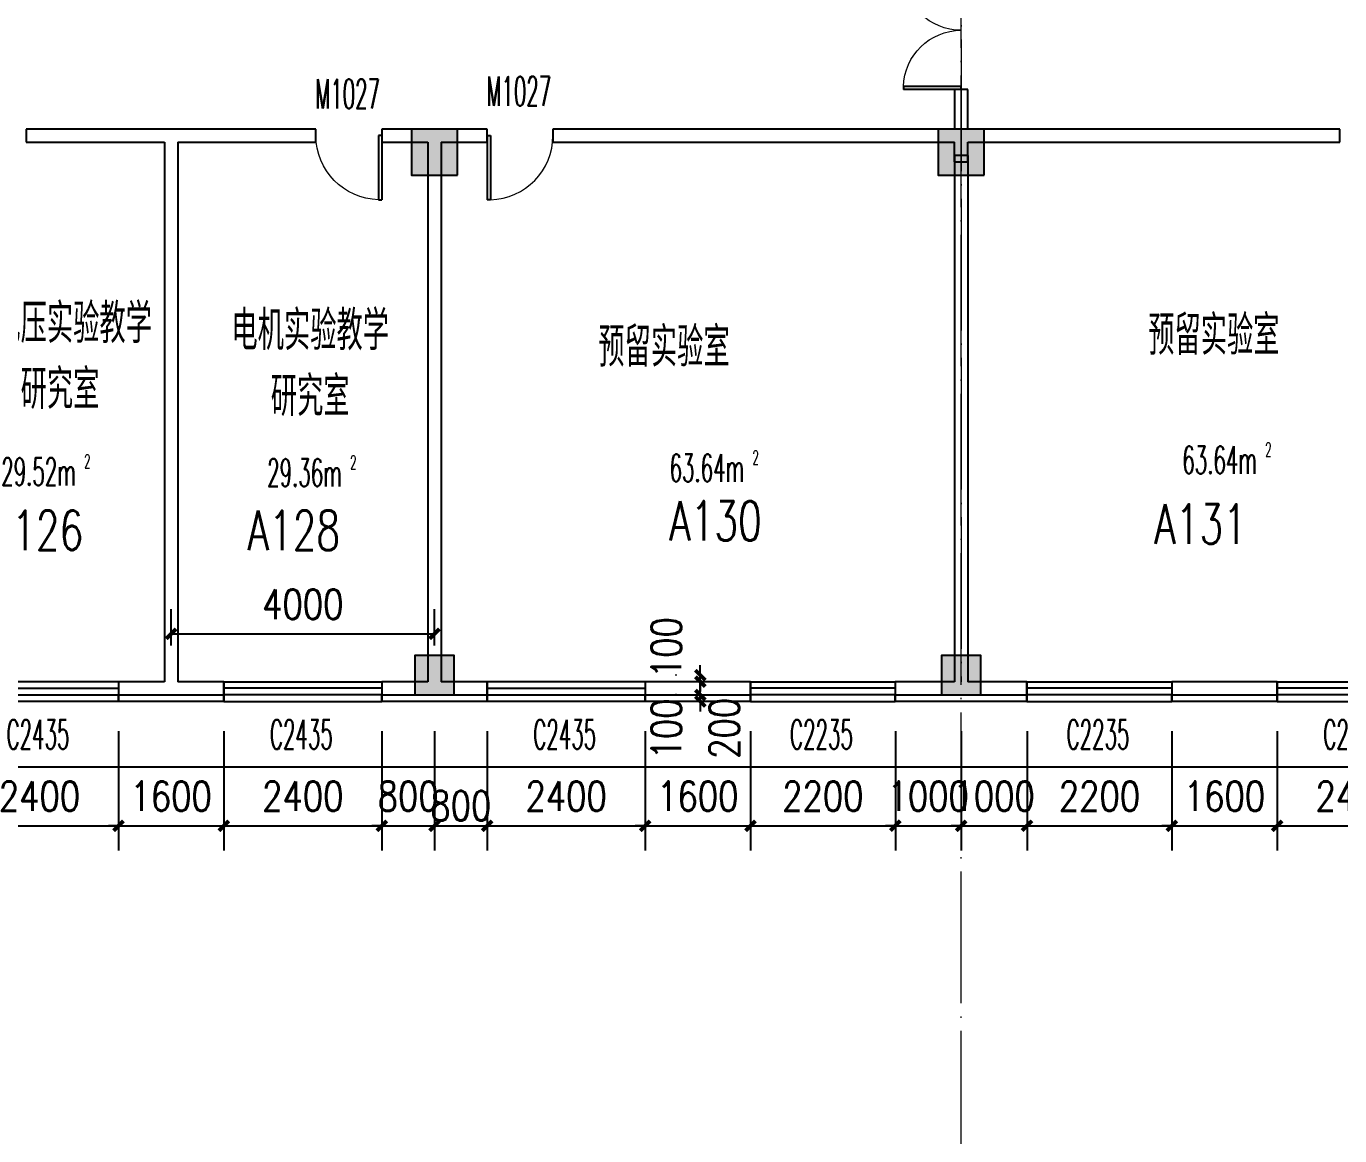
# Model space of a CAD drawing. Extents: x 1417642 to 3570900, y 124798 to 1191112.
# Drawn here: x 1479279 to 1499229, y 720533 to 737395 of the extents above; entities that cross this region are included whole.
import ezdxf

# ---------------------------------------------------------------- set-up
doc = ezdxf.new("R2010")
doc.units = 0
doc.header["$LTSCALE"] = 1000
doc.header["$MEASUREMENT"] = 0
doc.linetypes.add('DOTE', pattern=[2.42, 2, -0.2, 0.02, -0.2])
doc.layers.get('0').update_dxf_attribs({"linetype": 'CONTINUOUS'})
doc.layers.get('Defpoints').update_dxf_attribs({"linetype": 'CONTINUOUS'})
for name, color, linetype in [('colu', 2, 'CONTINUOUS'), ('DOTE', 1, 'DOTE'), ('PUB_DIM', 3, 'CONTINUOUS'), ('PUB_TEXT', 40, 'CONTINUOUS'), ('SPACE', 7, 'CONTINUOUS'), ('SURFACE', 6, 'CONTINUOUS'), ('tiaozheng', 20, 'CONTINUOUS'), ('WALL', 4, 'CONTINUOUS'), ('WINDOW', 2, 'CONTINUOUS'), ('WINDOW_TEXT', 7, 'CONTINUOUS'), ('填充', 252, 'CONTINUOUS'), ('屋面轮廓', 101, 'CONTINUOUS'), ('柱填充', 8, 'CONTINUOUS')]:
    doc.layers.add(name, color=color, linetype=linetype)
doc.styles.add('_TCH_SPACE', font='ROMANS', dxfattribs={"width": 0.7, "height": 5, "bigfont": 'Z'})
doc.styles.add('_TCH_WINDOW', font='ROMANS.shx', dxfattribs={"width": 0.7, "height": 400, "bigfont": 'Z.shx'})
doc.styles.add('DIM_FONT', font='SIMPLEX.shx', dxfattribs={"width": 0.8})
doc.styles.add('Z', font='ROMANS', dxfattribs={"width": 0.7, "bigfont": 'Z'})
doc.dimstyles.new('DIMN150', dxfattribs={"dimscale": 1.5, "dimtxt": 300, "dimasz": 100, "dimexe": 250, "dimexo": 300, "dimgap": 150, "dimtad": 1, "dimdec": 0, "dimzin": 0, "dimdsep": 46, "dimtxsty": 'DIM_FONT', "dimblk": 'ARCHTICK', "dimcen": 0.09, "dimdle": 1.5, "dimclrt": 7, "dimazin": 2, "dimtfac": 1, "dimtdec": 0, "dimtix": 1, "dimtmove": 2, "dimatfit": 3, "dimldrblk": 'ARCHTICK', "dimfxl": 1, "dimtolj": 1, "dimtzin": 0, "dimarcsym": 0})

# ---------------------------------------------------------------- blocks, each defined once
blk = doc.blocks.new('e')
at = {"layer": '柱填充'}
h = blk.add_hatch(color=256, dxfattribs=at)
h.paths.add_polyline_path([(1540396, 673470), (1540396, 674070), (1539796, 674070), (1539796, 673470)])
h.paths.add_polyline_path([(1540396, 663470), (1540396, 664070), (1539796, 664070), (1539796, 663470)])
h.paths.add_polyline_path([(1540396, 659870), (1540396, 660470), (1539796, 660470), (1539796, 659870)])
h.paths.add_polyline_path([(1540396, 651870), (1540396, 652470), (1539796, 652470), (1539796, 651870)])
h.paths.add_polyline_path([(1540396, 643870), (1540396, 644470), (1539796, 644470), (1539796, 643870)])
h.paths.add_polyline_path([(1540396, 635870), (1540396, 636470), (1539796, 636470), (1539796, 635870)])
h.paths.add_polyline_path([(1540396, 627870), (1540396, 628470), (1539796, 628470), (1539796, 627870)])
h.paths.add_polyline_path([(1540396, 619870), (1540396, 620470), (1539796, 620470), (1539796, 619870)])
h.paths.add_polyline_path([(1540396, 611870), (1540396, 612470), (1539796, 612470), (1539796, 611870)])
h.paths.add_polyline_path([(1540396, 603870), (1540396, 604470), (1539796, 604470), (1539796, 603870)])
h.paths.add_polyline_path([(1540396, 595870), (1540396, 596470), (1539796, 596470), (1539796, 595870)])
h.paths.add_polyline_path([(1611246, 673470), (1611246, 674070), (1610646, 674070), (1610646, 673470)])
h.paths.add_polyline_path([(1602046, 673370), (1602046, 674070), (1601346, 674070), (1601346, 673370)])
h.paths.add_polyline_path([(1594046, 673370), (1594046, 674070), (1593346, 674070), (1593346, 673370)])
h.paths.add_polyline_path([(1586046, 673370), (1586046, 674070), (1585346, 674070), (1585346, 673370)])
h.paths.add_polyline_path([(1578046, 673370), (1578046, 674070), (1577346, 674070), (1577346, 673370)])
h.paths.add_polyline_path([(1568046, 673370), (1568046, 674070), (1567346, 674070), (1567346, 673370)])
h.paths.add_polyline_path([(1558096, 673370), (1558096, 674070), (1557396, 674070), (1557396, 673370)])
h.paths.add_polyline_path([(1554396, 673370), (1554396, 674070), (1553696, 674070), (1553696, 673370)])
h.paths.add_polyline_path([(1544496, 673370), (1544496, 674070), (1543796, 674070), (1543796, 673370)])
h.paths.add_polyline_path([(1611246, 664070), (1610546, 664070), (1610546, 663470), (1611246, 663470)])
h.paths.add_polyline_path([(1602096, 663470), (1602096, 664270), (1601296, 664270), (1601296, 663470)])
h.paths.add_polyline_path([(1594096, 663470), (1594096, 664270), (1593296, 664270), (1593296, 663470)])
h.paths.add_polyline_path([(1586096, 663470), (1586096, 664270), (1585296, 664270), (1585296, 663470)])
h.paths.add_polyline_path([(1578096, 663470), (1578096, 664270), (1577296, 664270), (1577296, 663470)])
h.paths.add_polyline_path([(1568096, 663470), (1568096, 664270), (1567296, 664270), (1567296, 663470)])
h.paths.add_polyline_path([(1558096, 663470), (1558096, 664170), (1557396, 664170), (1557396, 663470)])
h.paths.add_polyline_path([(1554396, 663470), (1554396, 664170), (1553696, 664170), (1553696, 663470)])
h.paths.add_polyline_path([(1544496, 663470), (1544496, 664170), (1543796, 664170), (1543796, 663470)])
h.paths.add_polyline_path([(1611246, 660470), (1610546, 660470), (1610546, 659870), (1611246, 659870)])
h.paths.add_polyline_path([(1602046, 659770), (1602046, 660470), (1601346, 660470), (1601346, 659770)])
h.paths.add_polyline_path([(1594046, 659770), (1594046, 660470), (1593346, 660470), (1593346, 659770)])
h.paths.add_polyline_path([(1586046, 659770), (1586046, 660470), (1585346, 660470), (1585346, 659770)])
h.paths.add_polyline_path([(1578046, 659770), (1578046, 660470), (1577346, 660470), (1577346, 659770)])
h.paths.add_polyline_path([(1568046, 659770), (1568046, 660470), (1567346, 660470), (1567346, 659770)])
h.paths.add_polyline_path([(1557996, 659870), (1557996, 660470), (1557396, 660470), (1557396, 659870)])
h.paths.add_polyline_path([(1554396, 659870), (1554396, 660470), (1553796, 660470), (1553796, 659870)])
h.paths.add_polyline_path([(1544496, 659770), (1544496, 660470), (1543796, 660470), (1543796, 659770)])
h.paths.add_polyline_path([(1611246, 651870), (1611246, 652470), (1610646, 652470), (1610646, 651870)])
h.paths.add_polyline_path([(1601996, 651870), (1601996, 652470), (1601396, 652470), (1601396, 651870)])
h.paths.add_polyline_path([(1593996, 651870), (1593996, 652470), (1593396, 652470), (1593396, 651870)])
h.paths.add_polyline_path([(1585996, 651870), (1585996, 652470), (1585396, 652470), (1585396, 651870)])
h.paths.add_polyline_path([(1577996, 651870), (1577996, 652470), (1577396, 652470), (1577396, 651870)])
h.paths.add_polyline_path([(1567996, 651820), (1567996, 652520), (1567296, 652520), (1567296, 651820)])
h.paths.add_polyline_path([(1558096, 651820), (1558096, 652520), (1557396, 652520), (1557396, 651820)])
h.paths.add_polyline_path([(1554396, 651820), (1554396, 652520), (1553696, 652520), (1553696, 651820)])
h.paths.add_polyline_path([(1544496, 652470), (1543796, 652470), (1543796, 651870), (1544496, 651870)])
h.paths.add_polyline_path([(1567996, 644470), (1567296, 644470), (1567296, 643870), (1567996, 643870)])
h.paths.add_polyline_path([(1558096, 643820), (1558096, 644520), (1557396, 644520), (1557396, 643820)])
h.paths.add_polyline_path([(1554396, 643820), (1554396, 644520), (1553696, 644520), (1553696, 643820)])
h.paths.add_polyline_path([(1544496, 644470), (1543796, 644470), (1543796, 643870), (1544496, 643870)])
h.paths.add_polyline_path([(1567996, 636470), (1567296, 636470), (1567296, 635870), (1567996, 635870)])
h.paths.add_polyline_path([(1558096, 635820), (1558096, 636520), (1557396, 636520), (1557396, 635820)])
h.paths.add_polyline_path([(1554396, 635820), (1554396, 636520), (1553696, 636520), (1553696, 635820)])
h.paths.add_polyline_path([(1544496, 636470), (1543796, 636470), (1543796, 635870), (1544496, 635870)])
h.paths.add_polyline_path([(1567996, 628470), (1567296, 628470), (1567296, 627870), (1567996, 627870)])
h.paths.add_polyline_path([(1558096, 627820), (1558096, 628520), (1557396, 628520), (1557396, 627820)])
h.paths.add_polyline_path([(1554396, 627820), (1554396, 628520), (1553696, 628520), (1553696, 627820)])
h.paths.add_polyline_path([(1544496, 628470), (1543796, 628470), (1543796, 627870), (1544496, 627870)])
h.paths.add_polyline_path([(1567996, 620470), (1567296, 620470), (1567296, 619870), (1567996, 619870)])
h.paths.add_polyline_path([(1558096, 619820), (1558096, 620520), (1557396, 620520), (1557396, 619820)])
h.paths.add_polyline_path([(1554396, 619820), (1554396, 620520), (1553696, 620520), (1553696, 619820)])
h.paths.add_polyline_path([(1544496, 620470), (1543796, 620470), (1543796, 619870), (1544496, 619870)])
h.paths.add_polyline_path([(1567996, 612470), (1567296, 612470), (1567296, 611870), (1567996, 611870)])
h.paths.add_polyline_path([(1558096, 611820), (1558096, 612520), (1557396, 612520), (1557396, 611820)])
h.paths.add_polyline_path([(1554396, 611820), (1554396, 612520), (1553696, 612520), (1553696, 611820)])
h.paths.add_polyline_path([(1544496, 612470), (1543796, 612470), (1543796, 611870), (1544496, 611870)])
h.paths.add_polyline_path([(1567996, 604470), (1567296, 604470), (1567296, 603870), (1567996, 603870)])
h.paths.add_polyline_path([(1558096, 603820), (1558096, 604520), (1557396, 604520), (1557396, 603820)])
h.paths.add_polyline_path([(1554396, 603820), (1554396, 604520), (1553696, 604520), (1553696, 603820)])
h.paths.add_polyline_path([(1544496, 604470), (1543796, 604470), (1543796, 603870), (1544496, 603870)])
h.paths.add_polyline_path([(1567996, 595870), (1567996, 596470), (1567396, 596470), (1567396, 595870)])
h.paths.add_polyline_path([(1557996, 595870), (1557996, 596470), (1557396, 596470), (1557396, 595870)])
h.paths.add_polyline_path([(1554396, 595870), (1554396, 596470), (1553796, 596470), (1553796, 595870)])
h.paths.add_polyline_path([(1544396, 595870), (1544396, 596470), (1543796, 596470), (1543796, 595870)])
at = {"layer": 'colu'}
for points in [[(1586046, 659770), (1586046, 660470), (1585346, 660470), (1585346, 659770)], [(1594046, 659770), (1594046, 660470), (1593346, 660470), (1593346, 659770)], [(1585996, 651870), (1585996, 652470), (1585396, 652470), (1585396, 651870)], [(1593996, 651870), (1593996, 652470), (1593396, 652470), (1593396, 651870)]]:
    blk.add_lwpolyline(points, close=True, dxfattribs=at)
blk = doc.blocks.new('_ArchTick')
at = {"color": 0, "linetype": 'ByBlock', "const_width": 0.4}
blk.add_lwpolyline([(-0.5, -0.5), (0.5, 0.5)], dxfattribs=at)
blk = doc.blocks.new('*D895')
at = {"layer": 'Defpoints', "color": 0}
for p in [(1489517, 727533), (1489603, 727533), (1489603, 727433)]:
    blk.add_point(p, dxfattribs=at)
at = {"layer": 'PUB_DIM', "color": 0, "lineweight": -2}
for p, q in [((1489517, 727533), (1489517, 727683)), ((1489153, 727533), (1489142, 727533)), ((1489153, 727433), (1489142, 727433)), ((1489517, 727433), (1489517, 727533)), ((1489517, 727433), (1489517, 727283))]:
    blk.add_line(p, q, dxfattribs=at)
at = {"layer": 'PUB_DIM', "color": 0, "lineweight": -2, "xscale": 150, "yscale": 150, "zscale": 150}
for p, rotation in [((1489517, 727533), 270), ((1489517, 727433), 90)]:
    blk.add_blockref('_ArchTick', p, dxfattribs=dict(at, rotation=rotation))
at = {"layer": 'PUB_DIM', "color": 7, "insert": (1489000, 727951), "char_height": 450, "attachment_point": 5, "rotation": 90, "style": 'DIM_FONT'}
blk.add_mtext('\\A1;100', dxfattribs=at)
blk = doc.blocks.new('*D896')
at = {"layer": 'Defpoints', "color": 0}
for p in [(1489517, 727433), (1489603, 727433), (1489603, 727233)]:
    blk.add_point(p, dxfattribs=at)
at = {"layer": 'PUB_DIM', "color": 0, "lineweight": -2}
for p, q in [((1489517, 727433), (1489517, 727583)), ((1489153, 727433), (1489142, 727433)), ((1489517, 727233), (1489517, 727433)), ((1489153, 727233), (1489142, 727233)), ((1489517, 727233), (1489517, 727083))]:
    blk.add_line(p, q, dxfattribs=at)
at = {"layer": 'PUB_DIM', "color": 0, "lineweight": -2, "xscale": 150, "yscale": 150, "zscale": 150}
for p, rotation in [((1489517, 727433), 270), ((1489517, 727233), 90)]:
    blk.add_blockref('_ArchTick', p, dxfattribs=dict(at, rotation=rotation))
at = {"layer": 'PUB_DIM', "color": 7, "insert": (1489881, 726724), "char_height": 450, "attachment_point": 5, "rotation": 90, "style": 'DIM_FONT'}
blk.add_mtext('\\A1;200', dxfattribs=at)
blk = doc.blocks.new('*D897')
at = {"layer": 'Defpoints', "color": 0}
for p in [(1489517, 727233), (1489603, 727233), (1489603, 727133)]:
    blk.add_point(p, dxfattribs=at)
at = {"layer": 'PUB_DIM', "color": 0, "lineweight": -2}
for p, q in [((1489517, 727233), (1489517, 727383)), ((1489153, 727233), (1489142, 727233)), ((1489517, 727133), (1489517, 727233)), ((1489153, 727133), (1489142, 727133)), ((1489517, 727133), (1489517, 726983))]:
    blk.add_line(p, q, dxfattribs=at)
at = {"layer": 'PUB_DIM', "color": 0, "lineweight": -2, "xscale": 150, "yscale": 150, "zscale": 150}
for p, rotation in [((1489517, 727233), 270), ((1489517, 727133), 90)]:
    blk.add_blockref('_ArchTick', p, dxfattribs=dict(at, rotation=rotation))
at = {"layer": 'PUB_DIM', "color": 7, "insert": (1489000, 726715), "char_height": 450, "attachment_point": 5, "rotation": 90, "style": 'DIM_FONT'}
blk.add_mtext('\\A1;100', dxfattribs=at)
blk = doc.blocks.new('*D3521')
at = {"layer": 'Defpoints', "color": 0}
for p in [(1485479, 728161), (1481479, 727533), (1485479, 727533)]:
    blk.add_point(p, dxfattribs=at)
at = {"layer": 'PUB_DIM', "color": 0, "lineweight": -2}
for p, q in [((1481479, 727983), (1481479, 728536)), ((1485479, 727983), (1485479, 728536)), ((1481477, 728161), (1485481, 728161))]:
    blk.add_line(p, q, dxfattribs=at)
at = {"layer": 'PUB_DIM', "color": 0, "lineweight": -2, "xscale": 150, "yscale": 150, "zscale": 150, "rotation": 180}
blk.add_blockref('_ArchTick', (1481479, 728161), dxfattribs=at)
at = {"layer": 'PUB_DIM', "color": 0, "lineweight": -2, "xscale": 150, "yscale": 150, "zscale": 150}
blk.add_blockref('_ArchTick', (1485479, 728161), dxfattribs=at)
at = {"layer": 'PUB_DIM', "color": 7, "insert": (1483479, 728611), "char_height": 450, "attachment_point": 5, "style": 'DIM_FONT'}
blk.add_mtext('\\A1;4000', dxfattribs=at)
blk = doc.blocks.new('*D3681')
at = {"layer": 'Defpoints', "color": 0}
for p in [(1478279, 727133), (1480679, 727133), (1480679, 725244)]:
    blk.add_point(p, dxfattribs=at)
at = {"layer": 'PUB_DIM', "color": 0, "lineweight": -2}
for p, q in [((1478279, 726683), (1478279, 724869)), ((1480679, 726683), (1480679, 724869)), ((1478277, 725244), (1480681, 725244))]:
    blk.add_line(p, q, dxfattribs=at)
at = {"layer": 'PUB_DIM', "color": 0, "lineweight": -2, "xscale": 150, "yscale": 150, "zscale": 150, "rotation": 180}
blk.add_blockref('_ArchTick', (1478279, 725244), dxfattribs=at)
at = {"layer": 'PUB_DIM', "color": 0, "lineweight": -2, "xscale": 150, "yscale": 150, "zscale": 150}
blk.add_blockref('_ArchTick', (1480679, 725244), dxfattribs=at)
at = {"layer": 'PUB_DIM', "color": 7, "insert": (1479479, 725694), "char_height": 450, "attachment_point": 5, "style": 'DIM_FONT'}
blk.add_mtext('\\A1;2400', dxfattribs=at)
blk = doc.blocks.new('*D3682')
at = {"layer": 'Defpoints', "color": 0}
for p in [(1480679, 727133), (1482279, 727133), (1482279, 725244)]:
    blk.add_point(p, dxfattribs=at)
at = {"layer": 'PUB_DIM', "color": 0, "lineweight": -2}
for p, q in [((1480679, 726683), (1480679, 724869)), ((1482279, 726683), (1482279, 724869)), ((1480679, 725244), (1480529, 725244)), ((1480679, 725244), (1482279, 725244)), ((1482279, 725244), (1482429, 725244))]:
    blk.add_line(p, q, dxfattribs=at)
at = {"layer": 'PUB_DIM', "color": 0, "lineweight": -2, "xscale": 150, "yscale": 150, "zscale": 150}
blk.add_blockref('_ArchTick', (1480679, 725244), dxfattribs=at)
at = {"layer": 'PUB_DIM', "color": 0, "lineweight": -2, "xscale": 150, "yscale": 150, "zscale": 150, "rotation": 180}
blk.add_blockref('_ArchTick', (1482279, 725244), dxfattribs=at)
at = {"layer": 'PUB_DIM', "color": 7, "insert": (1481479, 725694), "char_height": 450, "attachment_point": 5, "style": 'DIM_FONT'}
blk.add_mtext('\\A1;1600', dxfattribs=at)
blk = doc.blocks.new('*D3683')
at = {"layer": 'Defpoints', "color": 0}
for p in [(1482279, 727133), (1484679, 727133), (1484679, 725244)]:
    blk.add_point(p, dxfattribs=at)
at = {"layer": 'PUB_DIM', "color": 0, "lineweight": -2}
for p, q in [((1482279, 726683), (1482279, 724869)), ((1484679, 726683), (1484679, 724869)), ((1482277, 725244), (1484681, 725244))]:
    blk.add_line(p, q, dxfattribs=at)
at = {"layer": 'PUB_DIM', "color": 0, "lineweight": -2, "xscale": 150, "yscale": 150, "zscale": 150, "rotation": 180}
blk.add_blockref('_ArchTick', (1482279, 725244), dxfattribs=at)
at = {"layer": 'PUB_DIM', "color": 0, "lineweight": -2, "xscale": 150, "yscale": 150, "zscale": 150}
blk.add_blockref('_ArchTick', (1484679, 725244), dxfattribs=at)
at = {"layer": 'PUB_DIM', "color": 7, "insert": (1483479, 725694), "char_height": 450, "attachment_point": 5, "style": 'DIM_FONT'}
blk.add_mtext('\\A1;2400', dxfattribs=at)
blk = doc.blocks.new('*D3684')
at = {"layer": 'Defpoints', "color": 0}
for p in [(1484679, 727133), (1485479, 727133), (1485479, 725244)]:
    blk.add_point(p, dxfattribs=at)
at = {"layer": 'PUB_DIM', "color": 0, "lineweight": -2}
for p, q in [((1484679, 726683), (1484679, 724869)), ((1485479, 726683), (1485479, 724869)), ((1484679, 725244), (1484529, 725244)), ((1484679, 725244), (1485479, 725244)), ((1485479, 725244), (1485629, 725244))]:
    blk.add_line(p, q, dxfattribs=at)
at = {"layer": 'PUB_DIM', "color": 0, "lineweight": -2, "xscale": 150, "yscale": 150, "zscale": 150}
blk.add_blockref('_ArchTick', (1484679, 725244), dxfattribs=at)
at = {"layer": 'PUB_DIM', "color": 0, "lineweight": -2, "xscale": 150, "yscale": 150, "zscale": 150, "rotation": 180}
blk.add_blockref('_ArchTick', (1485479, 725244), dxfattribs=at)
at = {"layer": 'PUB_DIM', "color": 7, "insert": (1485079, 725694), "char_height": 450, "attachment_point": 5, "style": 'DIM_FONT'}
blk.add_mtext('\\A1;800', dxfattribs=at)
blk = doc.blocks.new('*D3685')
at = {"layer": 'Defpoints', "color": 0}
for p in [(1485479, 727133), (1486279, 727133), (1486279, 725244)]:
    blk.add_point(p, dxfattribs=at)
at = {"layer": 'PUB_DIM', "color": 0, "lineweight": -2}
for p, q in [((1485479, 726683), (1485479, 724869)), ((1486279, 726683), (1486279, 724869)), ((1485477, 725244), (1486281, 725244))]:
    blk.add_line(p, q, dxfattribs=at)
at = {"layer": 'PUB_DIM', "color": 0, "lineweight": -2, "xscale": 150, "yscale": 150, "zscale": 150, "rotation": 180}
blk.add_blockref('_ArchTick', (1485479, 725244), dxfattribs=at)
at = {"layer": 'PUB_DIM', "color": 0, "lineweight": -2, "xscale": 150, "yscale": 150, "zscale": 150}
blk.add_blockref('_ArchTick', (1486279, 725244), dxfattribs=at)
at = {"layer": 'PUB_DIM', "color": 7, "insert": (1485879, 725548), "char_height": 450, "attachment_point": 5, "style": 'DIM_FONT'}
blk.add_mtext('\\A1;800', dxfattribs=at)
blk = doc.blocks.new('*D3686')
at = {"layer": 'Defpoints', "color": 0}
for p in [(1486279, 727133), (1488679, 727133), (1488679, 725244)]:
    blk.add_point(p, dxfattribs=at)
at = {"layer": 'PUB_DIM', "color": 0, "lineweight": -2}
for p, q in [((1486279, 726683), (1486279, 724869)), ((1488679, 726683), (1488679, 724869)), ((1486277, 725244), (1488681, 725244))]:
    blk.add_line(p, q, dxfattribs=at)
at = {"layer": 'PUB_DIM', "color": 0, "lineweight": -2, "xscale": 150, "yscale": 150, "zscale": 150, "rotation": 180}
blk.add_blockref('_ArchTick', (1486279, 725244), dxfattribs=at)
at = {"layer": 'PUB_DIM', "color": 0, "lineweight": -2, "xscale": 150, "yscale": 150, "zscale": 150}
blk.add_blockref('_ArchTick', (1488679, 725244), dxfattribs=at)
at = {"layer": 'PUB_DIM', "color": 7, "insert": (1487479, 725694), "char_height": 450, "attachment_point": 5, "style": 'DIM_FONT'}
blk.add_mtext('\\A1;2400', dxfattribs=at)
blk = doc.blocks.new('*D3687')
at = {"layer": 'Defpoints', "color": 0}
for p in [(1488679, 727133), (1490279, 727133), (1490279, 725244)]:
    blk.add_point(p, dxfattribs=at)
at = {"layer": 'PUB_DIM', "color": 0, "lineweight": -2}
for p, q in [((1488679, 726683), (1488679, 724869)), ((1490279, 726683), (1490279, 724869)), ((1488679, 725244), (1488529, 725244)), ((1488679, 725244), (1490279, 725244)), ((1490279, 725244), (1490429, 725244))]:
    blk.add_line(p, q, dxfattribs=at)
at = {"layer": 'PUB_DIM', "color": 0, "lineweight": -2, "xscale": 150, "yscale": 150, "zscale": 150}
blk.add_blockref('_ArchTick', (1488679, 725244), dxfattribs=at)
at = {"layer": 'PUB_DIM', "color": 0, "lineweight": -2, "xscale": 150, "yscale": 150, "zscale": 150, "rotation": 180}
blk.add_blockref('_ArchTick', (1490279, 725244), dxfattribs=at)
at = {"layer": 'PUB_DIM', "color": 7, "insert": (1489479, 725694), "char_height": 450, "attachment_point": 5, "style": 'DIM_FONT'}
blk.add_mtext('\\A1;1600', dxfattribs=at)
blk = doc.blocks.new('*D3688')
at = {"layer": 'Defpoints', "color": 0}
for p in [(1490279, 727133), (1492479, 727133), (1492479, 725244)]:
    blk.add_point(p, dxfattribs=at)
at = {"layer": 'PUB_DIM', "color": 0, "lineweight": -2}
for p, q in [((1490279, 726683), (1490279, 724869)), ((1492479, 726683), (1492479, 724869)), ((1490277, 725244), (1492481, 725244))]:
    blk.add_line(p, q, dxfattribs=at)
at = {"layer": 'PUB_DIM', "color": 0, "lineweight": -2, "xscale": 150, "yscale": 150, "zscale": 150, "rotation": 180}
blk.add_blockref('_ArchTick', (1490279, 725244), dxfattribs=at)
at = {"layer": 'PUB_DIM', "color": 0, "lineweight": -2, "xscale": 150, "yscale": 150, "zscale": 150}
blk.add_blockref('_ArchTick', (1492479, 725244), dxfattribs=at)
at = {"layer": 'PUB_DIM', "color": 7, "insert": (1491379, 725694), "char_height": 450, "attachment_point": 5, "style": 'DIM_FONT'}
blk.add_mtext('\\A1;2200', dxfattribs=at)
blk = doc.blocks.new('*D3689')
at = {"layer": 'Defpoints', "color": 0}
for p in [(1492479, 727133), (1493479, 727133), (1493479, 725244)]:
    blk.add_point(p, dxfattribs=at)
at = {"layer": 'PUB_DIM', "color": 0, "lineweight": -2}
for p, q in [((1492479, 726683), (1492479, 724869)), ((1493479, 726683), (1493479, 724869)), ((1492479, 725244), (1492329, 725244)), ((1492479, 725244), (1493479, 725244)), ((1493479, 725244), (1493629, 725244))]:
    blk.add_line(p, q, dxfattribs=at)
at = {"layer": 'PUB_DIM', "color": 0, "lineweight": -2, "xscale": 150, "yscale": 150, "zscale": 150}
blk.add_blockref('_ArchTick', (1492479, 725244), dxfattribs=at)
at = {"layer": 'PUB_DIM', "color": 0, "lineweight": -2, "xscale": 150, "yscale": 150, "zscale": 150, "rotation": 180}
blk.add_blockref('_ArchTick', (1493479, 725244), dxfattribs=at)
at = {"layer": 'PUB_DIM', "color": 7, "insert": (1492979, 725694), "char_height": 450, "attachment_point": 5, "style": 'DIM_FONT'}
blk.add_mtext('\\A1;1000', dxfattribs=at)
blk = doc.blocks.new('*D3690')
at = {"layer": 'Defpoints', "color": 0}
for p in [(1493479, 727133), (1494479, 727133), (1494479, 725244)]:
    blk.add_point(p, dxfattribs=at)
at = {"layer": 'PUB_DIM', "color": 0, "lineweight": -2}
for p, q in [((1493479, 726683), (1493479, 724869)), ((1494479, 726683), (1494479, 724869)), ((1493479, 725244), (1493329, 725244)), ((1493479, 725244), (1494479, 725244)), ((1494479, 725244), (1494629, 725244))]:
    blk.add_line(p, q, dxfattribs=at)
at = {"layer": 'PUB_DIM', "color": 0, "lineweight": -2, "xscale": 150, "yscale": 150, "zscale": 150}
blk.add_blockref('_ArchTick', (1493479, 725244), dxfattribs=at)
at = {"layer": 'PUB_DIM', "color": 0, "lineweight": -2, "xscale": 150, "yscale": 150, "zscale": 150, "rotation": 180}
blk.add_blockref('_ArchTick', (1494479, 725244), dxfattribs=at)
at = {"layer": 'PUB_DIM', "color": 7, "insert": (1493979, 725694), "char_height": 450, "attachment_point": 5, "style": 'DIM_FONT'}
blk.add_mtext('\\A1;1000', dxfattribs=at)
blk = doc.blocks.new('*D3691')
at = {"layer": 'Defpoints', "color": 0}
for p in [(1494479, 727133), (1496679, 727133), (1496679, 725244)]:
    blk.add_point(p, dxfattribs=at)
at = {"layer": 'PUB_DIM', "color": 0, "lineweight": -2}
for p, q in [((1494479, 726683), (1494479, 724869)), ((1496679, 726683), (1496679, 724869)), ((1494477, 725244), (1496681, 725244))]:
    blk.add_line(p, q, dxfattribs=at)
at = {"layer": 'PUB_DIM', "color": 0, "lineweight": -2, "xscale": 150, "yscale": 150, "zscale": 150, "rotation": 180}
blk.add_blockref('_ArchTick', (1494479, 725244), dxfattribs=at)
at = {"layer": 'PUB_DIM', "color": 0, "lineweight": -2, "xscale": 150, "yscale": 150, "zscale": 150}
blk.add_blockref('_ArchTick', (1496679, 725244), dxfattribs=at)
at = {"layer": 'PUB_DIM', "color": 7, "insert": (1495579, 725694), "char_height": 450, "attachment_point": 5, "style": 'DIM_FONT'}
blk.add_mtext('\\A1;2200', dxfattribs=at)
blk = doc.blocks.new('*D3692')
at = {"layer": 'Defpoints', "color": 0}
for p in [(1496679, 727133), (1498279, 727133), (1498279, 725244)]:
    blk.add_point(p, dxfattribs=at)
at = {"layer": 'PUB_DIM', "color": 0, "lineweight": -2}
for p, q in [((1496679, 726683), (1496679, 724869)), ((1498279, 726683), (1498279, 724869)), ((1496679, 725244), (1496529, 725244)), ((1496679, 725244), (1498279, 725244)), ((1498279, 725244), (1498429, 725244))]:
    blk.add_line(p, q, dxfattribs=at)
at = {"layer": 'PUB_DIM', "color": 0, "lineweight": -2, "xscale": 150, "yscale": 150, "zscale": 150}
blk.add_blockref('_ArchTick', (1496679, 725244), dxfattribs=at)
at = {"layer": 'PUB_DIM', "color": 0, "lineweight": -2, "xscale": 150, "yscale": 150, "zscale": 150, "rotation": 180}
blk.add_blockref('_ArchTick', (1498279, 725244), dxfattribs=at)
at = {"layer": 'PUB_DIM', "color": 7, "insert": (1497479, 725694), "char_height": 450, "attachment_point": 5, "style": 'DIM_FONT'}
blk.add_mtext('\\A1;1600', dxfattribs=at)
blk = doc.blocks.new('*D3693')
at = {"layer": 'Defpoints', "color": 0}
for p in [(1498279, 727133), (1500679, 727133), (1500679, 725244)]:
    blk.add_point(p, dxfattribs=at)
at = {"layer": 'PUB_DIM', "color": 0, "lineweight": -2}
for p, q in [((1498279, 726683), (1498279, 724869)), ((1500679, 726683), (1500679, 724869)), ((1498277, 725244), (1500681, 725244))]:
    blk.add_line(p, q, dxfattribs=at)
at = {"layer": 'PUB_DIM', "color": 0, "lineweight": -2, "xscale": 150, "yscale": 150, "zscale": 150, "rotation": 180}
blk.add_blockref('_ArchTick', (1498279, 725244), dxfattribs=at)
at = {"layer": 'PUB_DIM', "color": 0, "lineweight": -2, "xscale": 150, "yscale": 150, "zscale": 150}
blk.add_blockref('_ArchTick', (1500679, 725244), dxfattribs=at)
at = {"layer": 'PUB_DIM', "color": 7, "insert": (1499479, 725694), "char_height": 450, "attachment_point": 5, "style": 'DIM_FONT'}
blk.add_mtext('\\A1;2400', dxfattribs=at)
blk = doc.blocks.new('$TCHSYS$WIN2D')
for p, q in [((-0.5, 0.5), (0.5, 0.5)), ((-0.5, 0.5), (-0.5, -0.5)), ((0.5, 0.5), (0.5, -0.5)), ((0.5, 0.1667), (-0.5, 0.1667)), ((0.5, -0.1667), (-0.5, -0.1667)), ((-0.5, -0.5), (0.5, -0.5))]:
    blk.add_line(p, q)
blk = doc.blocks.new('$DorLib2D$00000001')
for p, q in [((0.45, 0.975), (0.5, 0.975)), ((0.45, 0), (0.45, 0.975)), ((0.5, 0), (0.5, 0.975)), ((0.5, 0), (0.45, 0))]:
    blk.add_line(p, q)
at = {"lineweight": 13}
blk.add_arc((0.475, 0), 0.975, 91.4693, 180, dxfattribs=at)
blk = doc.blocks.new('$DorLib2D$00000002')
for p, q in [((-0.5, 0), (-0.5, 0.4875)), ((-0.475, 0.4875), (-0.5, 0.4875)), ((-0.475, 0), (-0.475, 0.4875)), ((0.475, 0), (0.475, 0.4875)), ((0.475, 0.4875), (0.5, 0.4875)), ((0.5, 0), (0.5, 0.4875)), ((-0.5, 0), (-0.475, 0)), ((0.5, 0), (0.475, 0))]:
    blk.add_line(p, q)
at = {"lineweight": 13}
for centre, start, end in [((-0.4875, 0), 0, 88.53072), ((0.4875, 0), 91.46928, 180)]:
    blk.add_arc(centre, 0.4875, start, end, dxfattribs=at)

msp = doc.modelspace()

# ---------------------------------------------------------------- linework, layer by layer
at = {"layer": 'DOTE', "lineweight": 0}
msp.add_line((1493478.8, 647527.2, 0), (1493478.8, 754412.6, 0), dxfattribs=at)
at = {"layer": 'DOTE', "lineweight": 0, "elevation": 0}
msp.add_lwpolyline([(1493478.8, 754133.2), (1493478.8, 727433.2)], dxfattribs=at)
at = {"layer": 'SURFACE'}
for p, q in [((1480678.8, 727133.2), (1480678.8, 727233.2)), ((1482278.8, 727133.2), (1482278.8, 727233.2)), ((1484678.8, 727133.2), (1484678.8, 727233.2)), ((1486278.8, 727133.2), (1486278.8, 727233.2)), ((1488678.8, 727133.2), (1488678.8, 727233.2)), ((1490278.8, 727133.2), (1490278.8, 727233.2)), ((1492478.8, 727133.2), (1492478.8, 727233.2)), ((1494478.8, 727133.2), (1494478.8, 727233.2)), ((1496678.8, 727133.2), (1496678.8, 727233.2)), ((1498278.8, 727133.2), (1498278.8, 727233.2)), ((1481478.8, 727133.2), (1480678.8, 727133.2)), ((1482278.8, 727133.2), (1481478.8, 727133.2)), ((1485478.8, 727133.2), (1484678.8, 727133.2)), ((1486278.8, 727133.2), (1485478.8, 727133.2)), ((1490278.8, 727133.2), (1488678.8, 727133.2)), ((1493478.8, 727133.2), (1492478.8, 727133.2)), ((1494478.8, 727133.2), (1493478.8, 727133.2)), ((1498278.8, 727133.2), (1496678.8, 727133.2))]:
    msp.add_line(p, q, dxfattribs=at)
at = {"layer": 'WALL'}
for p, q in [((1493578.8, 736433.2), (1493378.8, 736433.2)), ((1493378.8, 736433.2), (1493378.8, 735833.2)), ((1493578.8, 735833.2), (1493578.8, 736433.2)), ((1481478.8, 735833.2), (1479278.8, 735833.2)), ((1479278.8, 735833.2), (1479278.8, 735633.2)), ((1483678.8, 735833.2), (1481478.8, 735833.2)), ((1483678.8, 735633.2), (1483678.8, 735833.2)), ((1485478.8, 735833.2), (1484678.8, 735833.2)), ((1484678.8, 735833.2), (1484678.8, 735633.2)), ((1486278.8, 735833.2), (1485478.8, 735833.2)), ((1486278.8, 735633.2), (1486278.8, 735833.2)), ((1493378.8, 735833.2), (1487278.8, 735833.2)), ((1487278.8, 735833.2), (1487278.8, 735633.2)), ((1499228.8, 735833.2), (1493578.8, 735833.2)), ((1499228.8, 735633.2), (1499228.8, 735833.2)), ((1479278.8, 735633.2), (1481378.8, 735633.2)), ((1481378.8, 735633.2), (1481378.8, 727433.2)), ((1481578.8, 735633.2), (1483678.8, 735633.2)), ((1481578.8, 735633.2), (1481578.8, 727433.2)), ((1484678.8, 735633.2), (1485378.8, 735633.2)), ((1485378.8, 735633.2), (1485378.8, 727433.2)), ((1485578.8, 735633.2), (1486278.8, 735633.2)), ((1485578.8, 735633.2), (1485578.8, 727433.2)), ((1487278.8, 735633.2), (1493378.8, 735633.2)), ((1493378.8, 735333.2), (1493378.8, 735633.2)), ((1493578.8, 735333.2), (1493578.8, 735633.2)), ((1493578.8, 735633.2), (1499228.8, 735633.2)), ((1493378.8, 735432.5), (1493378.8, 727433.2)), ((1493578.8, 735432.5), (1493378.8, 735432.5)), ((1493578.8, 735432.5), (1493578.8, 727433.2)), ((1493378.8, 735333.2), (1493578.8, 735333.2)), ((1481378.8, 727433.2), (1480678.8, 727433.2)), ((1480678.8, 727433.2), (1480678.8, 727233.2)), ((1482278.8, 727433.2), (1481578.8, 727433.2)), ((1482278.8, 727233.2), (1482278.8, 727433.2)), ((1485378.8, 727433.2), (1484678.8, 727433.2)), ((1484678.8, 727433.2), (1484678.8, 727233.2)), ((1486278.8, 727433.2), (1485578.8, 727433.2)), ((1486278.8, 727233.2), (1486278.8, 727433.2)), ((1490278.8, 727433.2), (1488678.8, 727433.2)), ((1488678.8, 727433.2), (1488678.8, 727233.2)), ((1490278.8, 727233.2), (1490278.8, 727433.2)), ((1493378.8, 727433.2), (1492478.8, 727433.2)), ((1492478.8, 727433.2), (1492478.8, 727233.2)), ((1494478.8, 727433.2), (1493578.8, 727433.2)), ((1494478.8, 727233.2), (1494478.8, 727433.2)), ((1498278.8, 727433.2), (1496678.8, 727433.2)), ((1496678.8, 727433.2), (1496678.8, 727233.2)), ((1498278.8, 727233.2), (1498278.8, 727433.2)), ((1480678.8, 727233.2), (1481478.8, 727233.2)), ((1481478.8, 727233.2), (1482278.8, 727233.2)), ((1484678.8, 727233.2), (1485478.8, 727233.2)), ((1485478.8, 727233.2), (1486278.8, 727233.2)), ((1488678.8, 727233.2), (1490278.8, 727233.2)), ((1492478.8, 727233.2), (1493478.8, 727233.2)), ((1493478.8, 727233.2), (1494478.8, 727233.2)), ((1496678.8, 727233.2), (1498278.8, 727233.2))]:
    msp.add_line(p, q, dxfattribs=at)
at = {"layer": '屋面轮廓'}
msp.add_line((1510078.8, 726133.2, 0), (1476178.8, 726133.2, 0), dxfattribs=at)

# ---------------------------------------------------------------- block references
at = {"layer": 'tiaozheng', "color": 2}
msp.add_blockref('e', (-100217.4, 75363.3, 0), dxfattribs=at)
at = {"layer": 'WINDOW', "lineweight": 0, "xscale": -1800, "yscale": 1800, "zscale": -1800, "rotation": 90}
msp.add_blockref('$DorLib2D$00000002', (1493478.8, 737333.2), dxfattribs=at)
at = {"layer": 'WINDOW', "lineweight": 0}
ref = msp.add_blockref('$DorLib2D$00000001', (1484178.8, 735733.2), dxfattribs=dict(at, xscale=-1000, yscale=1000, zscale=-1000, rotation=180))
ref.add_attrib('A', 'M1027', (1483669.6, 736143.4), dxfattribs={"layer": 'WINDOW_TEXT', "lineweight": 0, "height": 446.25, "style": '_TCH_WINDOW', "width": 0.494118})
ref = msp.add_blockref('$DorLib2D$00000001', (1486778.8, 735733.2), dxfattribs=dict(at, xscale=1000, yscale=1000, zscale=1000, rotation=180))
ref.add_attrib('A', 'M1027', (1486269.6, 736183.4), dxfattribs={"layer": 'WINDOW_TEXT', "lineweight": 0, "height": 446.25, "style": '_TCH_WINDOW', "width": 0.494118})
at = {"layer": 'WINDOW', "color": 2}
ref = msp.add_blockref('$TCHSYS$WIN2D', (1479478.8, 727283.2), dxfattribs=dict(at, xscale=2400, yscale=-300, zscale=2400, rotation=180))
ref.add_attrib('A', 'C2435', (1478980.1, 726410.1), dxfattribs={"layer": 'WINDOW_TEXT', "color": 2, "height": 446.25, "style": '_TCH_WINDOW', "width": 0.494118})
ref = msp.add_blockref('$TCHSYS$WIN2D', (1483478.8, 727283.2), dxfattribs=dict(at, xscale=-2400, yscale=-300, zscale=-2400, rotation=180))
ref.add_attrib('A', 'C2435', (1482980.1, 726410.1), dxfattribs={"layer": 'WINDOW_TEXT', "color": 2, "height": 446.25, "style": '_TCH_WINDOW', "width": 0.494118})
ref = msp.add_blockref('$TCHSYS$WIN2D', (1487478.8, 727283.2), dxfattribs=dict(at, xscale=2400, yscale=-300, zscale=2400, rotation=180))
ref.add_attrib('A', 'C2435', (1486980.1, 726410.1), dxfattribs={"layer": 'WINDOW_TEXT', "color": 2, "height": 446.25, "style": '_TCH_WINDOW', "width": 0.494118})
ref = msp.add_blockref('$TCHSYS$WIN2D', (1491378.8, 727283.2), dxfattribs=dict(at, xscale=-2200, yscale=-300, zscale=-2200, rotation=180))
ref.add_attrib('A', 'C2235', (1490880.1, 726410.1), dxfattribs={"layer": 'WINDOW_TEXT', "color": 2, "height": 446.25, "style": '_TCH_WINDOW', "width": 0.494118})
ref = msp.add_blockref('$TCHSYS$WIN2D', (1495578.8, 727283.2), dxfattribs=dict(at, xscale=-2200, yscale=-300, zscale=-2200, rotation=180))
ref.add_attrib('A', 'C2235', (1495080.1, 726410.1), dxfattribs={"layer": 'WINDOW_TEXT', "color": 2, "height": 446.25, "style": '_TCH_WINDOW', "width": 0.494118})
ref = msp.add_blockref('$TCHSYS$WIN2D', (1499478.8, 727283.2), dxfattribs=dict(at, xscale=-2400, yscale=-300, zscale=-2400, rotation=180))
ref.add_attrib('A', 'C2435', (1498980.1, 726410.1), dxfattribs={"layer": 'WINDOW_TEXT', "color": 2, "height": 446.25, "style": '_TCH_WINDOW', "width": 0.494118})

# ---------------------------------------------------------------- texts
at = {"layer": 'PUB_TEXT', "color": 1, "lineweight": 60, "style": 'Z', "width": 0.7}
for s, p in [('A130', (1489046.5, 729577.4)), ('A126', (1478740.2, 729433)), ('A128', (1482641.2, 729433)), ('A131', (1496415.1, 729529.3))]:
    msp.add_text(s, height=600, dxfattribs=at).set_placement(p)
at = {"layer": 'SPACE', "style": '_TCH_SPACE', "width": 0.525}
for s, height, p in [('63.64m', 420, (1496838.3, 730593.9, 0)), ('2', 210, (1498098.3, 730856.4, 0)), ('29.52m', 420, (1478899.4, 730416, 0)), ('2', 210, (1480159.4, 730678.5, 0)), ('29.36m', 420, (1482938.4, 730399.7, 0)), ('2', 210, (1484198.4, 730662.2, 0)), ('63.64m', 420, (1489050.2, 730473.5, 0)), ('2', 210, (1490310.2, 730736, 0))]:
    msp.add_text(s, height=height, dxfattribs=at).set_placement(p)
at = {"layer": '填充', "char_height": 600, "style": '_TCH_WINDOW'}
for s, insert, width, attachment_point in [('高电压实验教学研究室', (1479791.4, 733179.2), 3006.719, 2), ('电机实验教学研究室', (1483591.4, 733071.7), 2648.227, 2), ('{\\C2;预留实验室}', (1496320.2, 733000), 5193.527, 1), ('{\\C2;预留实验室}', (1487967.4, 732820.9), 5193.527, 1)]:
    msp.add_mtext(s, dxfattribs=dict(at, insert=insert, width=width, attachment_point=attachment_point))

# ---------------------------------------------------------------- dimensions: what is measured, and where the dimension line sits
at = {"layer": 'PUB_DIM'}
for p1, p2, distance, picture, middle in [((1481478.8, 727533.2), (1485478.8, 727533.2), 628, '*D3521', (1483478.8, 728611.2)), ((1478278.8, 727133.2), (1480678.8, 727133.2), -1888.8, '*D3681', (1479478.8, 725694.4)), ((1480678.8, 727133.2), (1482278.8, 727133.2), -1888.8, '*D3682', (1481478.8, 725694.4)), ((1482278.8, 727133.2), (1484678.8, 727133.2), -1888.8, '*D3683', (1483478.8, 725694.4)), ((1484678.8, 727133.2), (1485478.8, 727133.2), -1888.8, '*D3684', (1485078.8, 725694.4)), ((1486278.8, 727133.2), (1488678.8, 727133.2), -1888.8, '*D3686', (1487478.8, 725694.4)), ((1488678.8, 727133.2), (1490278.8, 727133.2), -1888.8, '*D3687', (1489478.8, 725694.4)), ((1490278.8, 727133.2), (1492478.8, 727133.2), -1888.8, '*D3688', (1491378.8, 725694.4)), ((1492478.8, 727133.2), (1493478.8, 727133.2), -1888.8, '*D3689', (1492978.8, 725694.4)), ((1493478.8, 727133.2), (1494478.8, 727133.2), -1888.8, '*D3690', (1493978.8, 725694.4)), ((1494478.8, 727133.2), (1496678.8, 727133.2), -1888.8, '*D3691', (1495578.8, 725694.4)), ((1496678.8, 727133.2), (1498278.8, 727133.2), -1888.8, '*D3692', (1497478.8, 725694.4)), ((1498278.8, 727133.2), (1500678.8, 727133.2), -1888.8, '*D3693', (1499478.8, 725694.4))]:
    dim = msp.add_aligned_dim(p1=p1, p2=p2, distance=distance, dimstyle='DIMN150', dxfattribs=at)
    dim.commit()
    dim.dimension.update_dxf_attribs({"geometry": picture, "text_midpoint": middle})
for base, p1, p2, angle, picture, middle in [((1489517.1, 727533.2), (1489603, 727433.2), (1489603, 727533.2), 90, '*D895', (1488999.6, 727951)), ((1489517.1, 727433.2), (1489603, 727233.2), (1489603, 727433.2), 90, '*D896', (1489880.5, 726723.6)), ((1489517.1, 727233.2), (1489603, 727133.2), (1489603, 727233.2), 90, '*D897', (1488999.6, 726715.5)), ((1486278.8, 725244.4), (1485478.8, 727133.2), (1486278.8, 727133.2), 0, '*D3685', (1485878.8, 725547.7))]:
    dim = msp.add_linear_dim(base=base, p1=p1, p2=p2, angle=angle, dimstyle='DIMN150', dxfattribs=at)
    dim.commit()
    dim.dimension.update_dxf_attribs({"geometry": picture, "text_midpoint": middle, "dimtype": 129})

doc.saveas('drawing.dxf')
